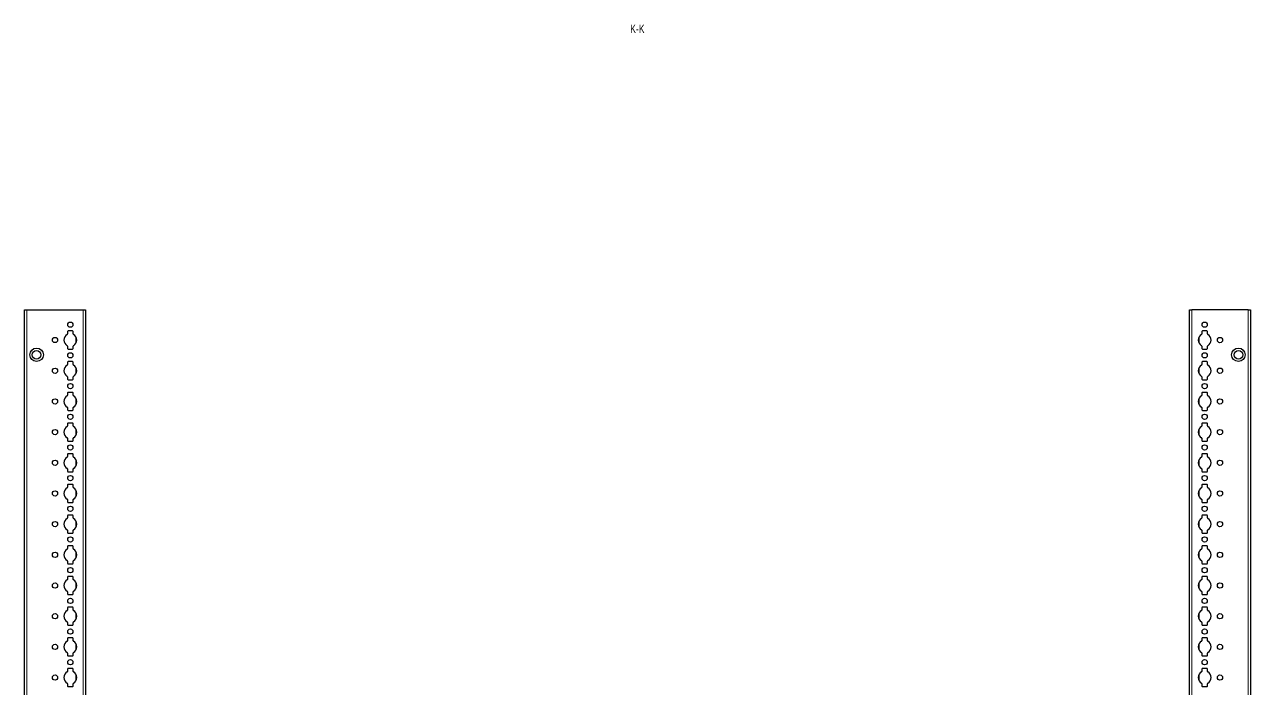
# Model space of a CAD drawing. Header units: millimetres. Extents: x -250 to 5425, y -2047 to 1452.
# Drawn here: x 4426 to 5425, y 584 to 1125 of the extents above; entities that cross this region are included whole.
import ezdxf

# ---------------------------------------------------------------- set-up
doc = ezdxf.new("R2010")
doc.units = ezdxf.units.MM
doc.layers.add('FORMAT', color=7, linetype='Continuous')
doc.styles.add('SLDTEXTSTYLE0', font='TXT', dxfattribs={"width": 0.75})

msp = doc.modelspace()

# ---------------------------------------------------------------- linework, layer by layer
at = {"color": 7, "linetype": 'Continuous', "lineweight": 25}
for p, q in [((4425.51, -1006.24), (4425.51, 892.76)), ((4425.51, 892.76), (4427.51, 892.76)), ((4427.51, 892.76), (4473.21, 892.76)), ((4473.21, 892.76), (4475.21, 892.76)), ((4475.21, 892.76), (4475.21, -1006.24)), ((5375.21, -1006.24), (5375.21, 892.76)), ((5375.21, 892.76), (5377.21, 892.76)), ((5422.91, 892.76), (5377.21, 892.76)), ((5422.91, 892.76), (5424.91, 892.76)), ((5424.91, 892.76), (5424.91, -1006.24)), ((4460.56, 875.16), (4460.56, 873.28)), ((4464.66, 875.66), (4461.06, 875.66)), ((4465.16, 873.28), (4465.16, 875.16)), ((5385.26, 875.16), (5385.26, 873.28)), ((5389.36, 875.66), (5385.76, 875.66)), ((5389.86, 873.28), (5389.86, 875.16)), ((4460.56, 863.23), (4460.56, 861.36)), ((4461.06, 860.86), (4464.66, 860.86)), ((4465.16, 861.36), (4465.16, 863.23)), ((5385.26, 863.23), (5385.26, 861.36)), ((5385.76, 860.86), (5389.36, 860.86)), ((5389.86, 861.36), (5389.86, 863.23)), ((4460.56, 850.16), (4460.56, 848.28)), ((4464.66, 850.66), (4461.06, 850.66)), ((4465.16, 848.28), (4465.16, 850.16)), ((5385.26, 850.16), (5385.26, 848.28)), ((5389.36, 850.66), (5385.76, 850.66)), ((5389.86, 848.28), (5389.86, 850.16)), ((4460.56, 838.23), (4460.56, 836.36)), ((4461.06, 835.86), (4464.66, 835.86)), ((4465.16, 836.36), (4465.16, 838.23)), ((5385.26, 838.23), (5385.26, 836.36)), ((5385.76, 835.86), (5389.36, 835.86)), ((5389.86, 836.36), (5389.86, 838.23)), ((4460.56, 825.16), (4460.56, 823.28)), ((4464.66, 825.66), (4461.06, 825.66)), ((4465.16, 823.28), (4465.16, 825.16)), ((5385.26, 825.16), (5385.26, 823.28)), ((5389.36, 825.66), (5385.76, 825.66)), ((5389.86, 823.28), (5389.86, 825.16)), ((4460.56, 813.23), (4460.56, 811.36)), ((4461.06, 810.86), (4464.66, 810.86)), ((4465.16, 811.36), (4465.16, 813.23)), ((5385.26, 813.23), (5385.26, 811.36)), ((5385.76, 810.86), (5389.36, 810.86)), ((5389.86, 811.36), (5389.86, 813.23)), ((4460.56, 800.16), (4460.56, 798.28)), ((4464.66, 800.66), (4461.06, 800.66)), ((4465.16, 798.28), (4465.16, 800.16)), ((5385.26, 800.16), (5385.26, 798.28)), ((5389.36, 800.66), (5385.76, 800.66)), ((5389.86, 798.28), (5389.86, 800.16)), ((4460.56, 788.23), (4460.56, 786.36)), ((4461.06, 785.86), (4464.66, 785.86)), ((4465.16, 786.36), (4465.16, 788.23)), ((5385.26, 788.23), (5385.26, 786.36)), ((5385.76, 785.86), (5389.36, 785.86)), ((5389.86, 786.36), (5389.86, 788.23)), ((4460.56, 775.16), (4460.56, 773.28)), ((4464.66, 775.66), (4461.06, 775.66)), ((4465.16, 773.28), (4465.16, 775.16)), ((5385.26, 775.16), (5385.26, 773.28)), ((5389.36, 775.66), (5385.76, 775.66)), ((5389.86, 773.28), (5389.86, 775.16)), ((4460.56, 763.23), (4460.56, 761.36)), ((4461.06, 760.86), (4464.66, 760.86)), ((4465.16, 761.36), (4465.16, 763.23)), ((5385.26, 763.23), (5385.26, 761.36)), ((5385.76, 760.86), (5389.36, 760.86)), ((5389.86, 761.36), (5389.86, 763.23)), ((4460.56, 750.16), (4460.56, 748.28)), ((4464.66, 750.66), (4461.06, 750.66)), ((4465.16, 748.28), (4465.16, 750.16)), ((5385.26, 750.16), (5385.26, 748.28)), ((5389.36, 750.66), (5385.76, 750.66)), ((5389.86, 748.28), (5389.86, 750.16)), ((4460.56, 738.23), (4460.56, 736.36)), ((4461.06, 735.86), (4464.66, 735.86)), ((4465.16, 736.36), (4465.16, 738.23)), ((5385.26, 738.23), (5385.26, 736.36)), ((5385.76, 735.86), (5389.36, 735.86)), ((5389.86, 736.36), (5389.86, 738.23)), ((4460.56, 725.16), (4460.56, 723.28)), ((4464.66, 725.66), (4461.06, 725.66)), ((4465.16, 723.28), (4465.16, 725.16)), ((5385.26, 725.16), (5385.26, 723.28)), ((5389.36, 725.66), (5385.76, 725.66)), ((5389.86, 723.28), (5389.86, 725.16)), ((4460.56, 713.23), (4460.56, 711.36)), ((4461.06, 710.86), (4464.66, 710.86)), ((4465.16, 711.36), (4465.16, 713.23)), ((5385.26, 713.23), (5385.26, 711.36)), ((5385.76, 710.86), (5389.36, 710.86)), ((5389.86, 711.36), (5389.86, 713.23)), ((4460.56, 700.16), (4460.56, 698.28)), ((4464.66, 700.66), (4461.06, 700.66)), ((4465.16, 698.28), (4465.16, 700.16)), ((5385.26, 700.16), (5385.26, 698.28)), ((5389.36, 700.66), (5385.76, 700.66)), ((5389.86, 698.28), (5389.86, 700.16)), ((4460.56, 688.23), (4460.56, 686.36)), ((4461.06, 685.86), (4464.66, 685.86)), ((4465.16, 686.36), (4465.16, 688.23)), ((5385.26, 688.23), (5385.26, 686.36)), ((5385.76, 685.86), (5389.36, 685.86)), ((5389.86, 686.36), (5389.86, 688.23)), ((4460.56, 675.16), (4460.56, 673.28)), ((4464.66, 675.66), (4461.06, 675.66)), ((4465.16, 673.28), (4465.16, 675.16)), ((5385.26, 675.16), (5385.26, 673.28)), ((5389.36, 675.66), (5385.76, 675.66)), ((5389.86, 673.28), (5389.86, 675.16)), ((4460.56, 663.23), (4460.56, 661.36)), ((4461.06, 660.86), (4464.66, 660.86)), ((4465.16, 661.36), (4465.16, 663.23)), ((5385.26, 663.23), (5385.26, 661.36)), ((5385.76, 660.86), (5389.36, 660.86)), ((5389.86, 661.36), (5389.86, 663.23)), ((4460.56, 650.16), (4460.56, 648.28)), ((4464.66, 650.66), (4461.06, 650.66)), ((4465.16, 648.28), (4465.16, 650.16)), ((5385.26, 650.16), (5385.26, 648.28)), ((5389.36, 650.66), (5385.76, 650.66)), ((5389.86, 648.28), (5389.86, 650.16)), ((4460.56, 638.23), (4460.56, 636.36)), ((4461.06, 635.86), (4464.66, 635.86)), ((4465.16, 636.36), (4465.16, 638.23)), ((5385.26, 638.23), (5385.26, 636.36)), ((5385.76, 635.86), (5389.36, 635.86)), ((5389.86, 636.36), (5389.86, 638.23)), ((4460.56, 625.16), (4460.56, 623.28)), ((4464.66, 625.66), (4461.06, 625.66)), ((4465.16, 623.28), (4465.16, 625.16)), ((5385.26, 625.16), (5385.26, 623.28)), ((5389.36, 625.66), (5385.76, 625.66)), ((5389.86, 623.28), (5389.86, 625.16)), ((4460.56, 613.23), (4460.56, 611.36)), ((4461.06, 610.86), (4464.66, 610.86)), ((4465.16, 611.36), (4465.16, 613.23)), ((5385.26, 613.23), (5385.26, 611.36)), ((5385.76, 610.86), (5389.36, 610.86)), ((5389.86, 611.36), (5389.86, 613.23)), ((4460.56, 600.16), (4460.56, 598.28)), ((4464.66, 600.66), (4461.06, 600.66)), ((4465.16, 598.28), (4465.16, 600.16)), ((5385.26, 600.16), (5385.26, 598.28)), ((5389.36, 600.66), (5385.76, 600.66)), ((5389.86, 598.28), (5389.86, 600.16)), ((4460.56, 588.23), (4460.56, 586.36)), ((4461.06, 585.86), (4464.66, 585.86)), ((4465.16, 586.36), (4465.16, 588.23)), ((5385.26, 588.23), (5385.26, 586.36)), ((5385.76, 585.86), (5389.36, 585.86)), ((5389.86, 586.36), (5389.86, 588.23))]:
    msp.add_line(p, q, dxfattribs=at)
at = {"color": 8, "linetype": 'Continuous', "lineweight": 18}
for p, q in [((4427.51, 892.76), (4427.51, -1006.24)), ((4473.21, -1006.24), (4473.21, 892.76)), ((5377.21, 892.76), (5377.21, -1006.24)), ((5422.91, -1006.24), (5422.91, 892.76)), ((4467.36, 865.55), (4467.36, 870.96)), ((5383.06, 870.96), (5383.06, 865.55)), ((4467.36, 840.55), (4467.36, 845.96)), ((5383.06, 845.96), (5383.06, 840.55)), ((4467.36, 815.55), (4467.36, 820.96)), ((5383.06, 820.96), (5383.06, 815.55)), ((4467.36, 790.55), (4467.36, 795.96)), ((5383.06, 795.96), (5383.06, 790.55)), ((4467.36, 765.55), (4467.36, 770.96)), ((5383.06, 770.96), (5383.06, 765.55)), ((4467.36, 740.55), (4467.36, 745.96)), ((5383.06, 745.96), (5383.06, 740.55)), ((4467.36, 715.55), (4467.36, 720.96)), ((5383.06, 720.96), (5383.06, 715.55)), ((4467.36, 690.55), (4467.36, 695.96)), ((5383.06, 695.96), (5383.06, 690.55)), ((4467.36, 665.55), (4467.36, 670.96)), ((5383.06, 670.96), (5383.06, 665.55)), ((4467.36, 640.55), (4467.36, 645.96)), ((5383.06, 645.96), (5383.06, 640.55)), ((4467.36, 615.55), (4467.36, 620.96)), ((5383.06, 620.96), (5383.06, 615.55)), ((4467.36, 590.55), (4467.36, 595.96)), ((5383.06, 595.96), (5383.06, 590.55))]:
    msp.add_line(p, q, dxfattribs=at)
at = {"color": 7, "linetype": 'Continuous', "lineweight": 25}
for centre, radius in [((4462.86, 880.76), 2.12), ((5387.56, 880.76), 2.12), ((4450.36, 868.26), 2.12), ((5400.06, 868.26), 2.13), ((4435.36, 856.26), 5.5), ((4435.36, 856.26), 3.5), ((5415.06, 856.26), 5.5), ((5415.06, 856.26), 3.5), ((4462.86, 855.76), 2.12), ((5387.56, 855.76), 2.12), ((4450.36, 843.26), 2.12), ((5400.06, 843.26), 2.13), ((4462.86, 830.76), 2.12), ((5387.56, 830.76), 2.12), ((4450.36, 818.26), 2.12), ((5400.06, 818.26), 2.13), ((4462.86, 805.76), 2.12), ((5387.56, 805.76), 2.12), ((4450.36, 793.26), 2.12), ((5400.06, 793.26), 2.13), ((4462.86, 780.76), 2.12), ((5387.56, 780.76), 2.12), ((4450.36, 768.26), 2.12), ((5400.06, 768.26), 2.13), ((4462.86, 755.76), 2.12), ((5387.56, 755.76), 2.12), ((4450.36, 743.26), 2.12), ((5400.06, 743.26), 2.13), ((4462.86, 730.76), 2.12), ((5387.56, 730.76), 2.12), ((4450.36, 718.26), 2.12), ((5400.06, 718.26), 2.13), ((4462.86, 705.76), 2.12), ((5387.56, 705.76), 2.12), ((4450.36, 693.26), 2.12), ((5400.06, 693.26), 2.13), ((4462.86, 680.76), 2.12), ((5387.56, 680.76), 2.12), ((4450.36, 668.26), 2.12), ((5400.06, 668.26), 2.13), ((4462.86, 655.76), 2.12), ((5387.56, 655.76), 2.12), ((4450.36, 643.26), 2.12), ((5400.06, 643.26), 2.13), ((4462.86, 630.76), 2.12), ((5387.56, 630.76), 2.12), ((4450.36, 618.26), 2.12), ((5400.06, 618.26), 2.13), ((4462.86, 605.76), 2.12), ((5387.56, 605.76), 2.12), ((4450.36, 593.26), 2.12), ((5400.06, 593.26), 2.13)]:
    msp.add_circle(centre, radius, dxfattribs=at)
for centre, radius, start, end in [((4462.86, 868.26), 5.25, 119.14074, 240.85926), ((4460.06, 873.28), 0.5, 299.14074, 0), ((4461.06, 875.16), 0.5, 90, 180), ((4464.66, 875.16), 0.5, 0, 90), ((4465.66, 873.28), 0.5, 180, 240.85926), ((4462.86, 868.26), 5.25, 299.14074, 60.85926), ((5387.56, 868.26), 5.25, 119.14074, 240.85926), ((5384.76, 873.28), 0.5, 299.14074, 0), ((5385.76, 875.16), 0.5, 90, 180), ((5389.36, 875.16), 0.5, 0, 90), ((5390.36, 873.28), 0.5, 180, 240.85926), ((5387.56, 868.26), 5.25, 299.14074, 60.85926), ((4460.06, 863.23), 0.5, 0, 60.85926), ((4461.06, 861.36), 0.5, 180, 270), ((4464.66, 861.36), 0.5, 270, 0), ((4465.66, 863.23), 0.5, 119.14074, 180), ((5384.76, 863.23), 0.5, 0, 60.85926), ((5385.76, 861.36), 0.5, 180, 270), ((5389.36, 861.36), 0.5, 270, 0), ((5390.36, 863.23), 0.5, 119.14074, 180), ((4461.06, 850.16), 0.5, 90, 180), ((4464.66, 850.16), 0.5, 0, 90), ((5385.76, 850.16), 0.5, 90, 180), ((5389.36, 850.16), 0.5, 0, 90), ((4462.86, 843.26), 5.25, 119.14074, 240.85926), ((4460.06, 848.28), 0.5, 299.14074, 0), ((4465.66, 848.28), 0.5, 180, 240.85926), ((4462.86, 843.26), 5.25, 299.14074, 60.85926), ((5387.56, 843.26), 5.25, 119.14074, 240.85926), ((5384.76, 848.28), 0.5, 299.14074, 0), ((5390.36, 848.28), 0.5, 180, 240.85926), ((5387.56, 843.26), 5.25, 299.14074, 60.85926), ((4460.06, 838.23), 0.5, 0, 60.85926), ((4461.06, 836.36), 0.5, 180, 270), ((4464.66, 836.36), 0.5, 270, 0), ((4465.66, 838.23), 0.5, 119.14074, 180), ((5384.76, 838.23), 0.5, 0, 60.85926), ((5385.76, 836.36), 0.5, 180, 270), ((5389.36, 836.36), 0.5, 270, 0), ((5390.36, 838.23), 0.5, 119.14074, 180), ((4462.86, 818.26), 5.25, 119.14074, 240.85926), ((4460.06, 823.28), 0.5, 299.14074, 0), ((4461.06, 825.16), 0.5, 90, 180), ((4464.66, 825.16), 0.5, 0, 90), ((4465.66, 823.28), 0.5, 180, 240.85926), ((4462.86, 818.26), 5.25, 299.14074, 60.85926), ((5387.56, 818.26), 5.25, 119.14074, 240.85926), ((5384.76, 823.28), 0.5, 299.14074, 0), ((5385.76, 825.16), 0.5, 90, 180), ((5389.36, 825.16), 0.5, 0, 90), ((5390.36, 823.28), 0.5, 180, 240.85926), ((5387.56, 818.26), 5.25, 299.14074, 60.85926), ((4460.06, 813.23), 0.5, 0, 60.85926), ((4461.06, 811.36), 0.5, 180, 270), ((4464.66, 811.36), 0.5, 270, 0), ((4465.66, 813.23), 0.5, 119.14074, 180), ((5384.76, 813.23), 0.5, 0, 60.85926), ((5385.76, 811.36), 0.5, 180, 270), ((5389.36, 811.36), 0.5, 270, 0), ((5390.36, 813.23), 0.5, 119.14074, 180), ((4461.06, 800.16), 0.5, 90, 180), ((4464.66, 800.16), 0.5, 0, 90), ((5385.76, 800.16), 0.5, 90, 180), ((5389.36, 800.16), 0.5, 0, 90), ((4462.86, 793.26), 5.25, 119.14074, 240.85926), ((4460.06, 798.28), 0.5, 299.14074, 0), ((4465.66, 798.28), 0.5, 180, 240.85926), ((4462.86, 793.26), 5.25, 299.14074, 60.85926), ((5387.56, 793.26), 5.25, 119.14074, 240.85926), ((5384.76, 798.28), 0.5, 299.14074, 0), ((5390.36, 798.28), 0.5, 180, 240.85926), ((5387.56, 793.26), 5.25, 299.14074, 60.85926), ((4460.06, 788.23), 0.5, 0, 60.85926), ((4461.06, 786.36), 0.5, 180, 270), ((4464.66, 786.36), 0.5, 270, 0), ((4465.66, 788.23), 0.5, 119.14074, 180), ((5384.76, 788.23), 0.5, 0, 60.85926), ((5385.76, 786.36), 0.5, 180, 270), ((5389.36, 786.36), 0.5, 270, 0), ((5390.36, 788.23), 0.5, 119.14074, 180), ((4462.86, 768.26), 5.25, 119.14074, 240.85926), ((4460.06, 773.28), 0.5, 299.14074, 0), ((4461.06, 775.16), 0.5, 90, 180), ((4464.66, 775.16), 0.5, 0, 90), ((4465.66, 773.28), 0.5, 180, 240.85926), ((4462.86, 768.26), 5.25, 299.14074, 60.85926), ((5387.56, 768.26), 5.25, 119.14074, 240.85926), ((5384.76, 773.28), 0.5, 299.14074, 0), ((5385.76, 775.16), 0.5, 90, 180), ((5389.36, 775.16), 0.5, 0, 90), ((5390.36, 773.28), 0.5, 180, 240.85926), ((5387.56, 768.26), 5.25, 299.14074, 60.85926), ((4460.06, 763.23), 0.5, 0, 60.85926), ((4461.06, 761.36), 0.5, 180, 270), ((4464.66, 761.36), 0.5, 270, 0), ((4465.66, 763.23), 0.5, 119.14074, 180), ((5384.76, 763.23), 0.5, 0, 60.85926), ((5385.76, 761.36), 0.5, 180, 270), ((5389.36, 761.36), 0.5, 270, 0), ((5390.36, 763.23), 0.5, 119.14074, 180), ((4461.06, 750.16), 0.5, 90, 180), ((4464.66, 750.16), 0.5, 0, 90), ((5385.76, 750.16), 0.5, 90, 180), ((5389.36, 750.16), 0.5, 0, 90), ((4462.86, 743.26), 5.25, 119.14074, 240.85926), ((4460.06, 748.28), 0.5, 299.14074, 0), ((4465.66, 748.28), 0.5, 180, 240.85926), ((4462.86, 743.26), 5.25, 299.14074, 60.85926), ((5387.56, 743.26), 5.25, 119.14074, 240.85926), ((5384.76, 748.28), 0.5, 299.14074, 0), ((5390.36, 748.28), 0.5, 180, 240.85926), ((5387.56, 743.26), 5.25, 299.14074, 60.85926), ((4460.06, 738.23), 0.5, 0, 60.85926), ((4461.06, 736.36), 0.5, 180, 270), ((4464.66, 736.36), 0.5, 270, 0), ((4465.66, 738.23), 0.5, 119.14074, 180), ((5384.76, 738.23), 0.5, 0, 60.85926), ((5385.76, 736.36), 0.5, 180, 270), ((5389.36, 736.36), 0.5, 270, 0), ((5390.36, 738.23), 0.5, 119.14074, 180), ((4462.86, 718.26), 5.25, 119.14074, 240.85926), ((4460.06, 723.28), 0.5, 299.14074, 0), ((4461.06, 725.16), 0.5, 90, 180), ((4464.66, 725.16), 0.5, 0, 90), ((4465.66, 723.28), 0.5, 180, 240.85926), ((4462.86, 718.26), 5.25, 299.14074, 60.85926), ((5387.56, 718.26), 5.25, 119.14074, 240.85926), ((5384.76, 723.28), 0.5, 299.14074, 0), ((5385.76, 725.16), 0.5, 90, 180), ((5389.36, 725.16), 0.5, 0, 90), ((5390.36, 723.28), 0.5, 180, 240.85926), ((5387.56, 718.26), 5.25, 299.14074, 60.85926), ((4460.06, 713.23), 0.5, 0, 60.85926), ((4461.06, 711.36), 0.5, 180, 270), ((4464.66, 711.36), 0.5, 270, 0), ((4465.66, 713.23), 0.5, 119.14074, 180), ((5384.76, 713.23), 0.5, 0, 60.85926), ((5385.76, 711.36), 0.5, 180, 270), ((5389.36, 711.36), 0.5, 270, 0), ((5390.36, 713.23), 0.5, 119.14074, 180), ((4461.06, 700.16), 0.5, 90, 180), ((4464.66, 700.16), 0.5, 0, 90), ((5385.76, 700.16), 0.5, 90, 180), ((5389.36, 700.16), 0.5, 0, 90), ((4462.86, 693.26), 5.25, 119.14074, 240.85926), ((4460.06, 698.28), 0.5, 299.14074, 0), ((4465.66, 698.28), 0.5, 180, 240.85926), ((4462.86, 693.26), 5.25, 299.14074, 60.85926), ((5387.56, 693.26), 5.25, 119.14074, 240.85926), ((5384.76, 698.28), 0.5, 299.14074, 0), ((5390.36, 698.28), 0.5, 180, 240.85926), ((5387.56, 693.26), 5.25, 299.14074, 60.85926), ((4460.06, 688.23), 0.5, 0, 60.85926), ((4461.06, 686.36), 0.5, 180, 270), ((4464.66, 686.36), 0.5, 270, 0), ((4465.66, 688.23), 0.5, 119.14074, 180), ((5384.76, 688.23), 0.5, 0, 60.85926), ((5385.76, 686.36), 0.5, 180, 270), ((5389.36, 686.36), 0.5, 270, 0), ((5390.36, 688.23), 0.5, 119.14074, 180), ((4462.86, 668.26), 5.25, 119.14074, 240.85926), ((4460.06, 673.28), 0.5, 299.14074, 0), ((4461.06, 675.16), 0.5, 90, 180), ((4464.66, 675.16), 0.5, 0, 90), ((4465.66, 673.28), 0.5, 180, 240.85926), ((4462.86, 668.26), 5.25, 299.14074, 60.85926), ((5387.56, 668.26), 5.25, 119.14074, 240.85926), ((5384.76, 673.28), 0.5, 299.14074, 0), ((5385.76, 675.16), 0.5, 90, 180), ((5389.36, 675.16), 0.5, 0, 90), ((5390.36, 673.28), 0.5, 180, 240.85926), ((5387.56, 668.26), 5.25, 299.14074, 60.85926), ((4460.06, 663.23), 0.5, 0, 60.85926), ((4461.06, 661.36), 0.5, 180, 270), ((4464.66, 661.36), 0.5, 270, 0), ((4465.66, 663.23), 0.5, 119.14074, 180), ((5384.76, 663.23), 0.5, 0, 60.85926), ((5385.76, 661.36), 0.5, 180, 270), ((5389.36, 661.36), 0.5, 270, 0), ((5390.36, 663.23), 0.5, 119.14074, 180), ((4461.06, 650.16), 0.5, 90, 180), ((4464.66, 650.16), 0.5, 0, 90), ((5385.76, 650.16), 0.5, 90, 180), ((5389.36, 650.16), 0.5, 0, 90), ((4462.86, 643.26), 5.25, 119.14074, 240.85926), ((4460.06, 648.28), 0.5, 299.14074, 0), ((4465.66, 648.28), 0.5, 180, 240.85926), ((4462.86, 643.26), 5.25, 299.14074, 60.85926), ((5387.56, 643.26), 5.25, 119.14074, 240.85926), ((5384.76, 648.28), 0.5, 299.14074, 0), ((5390.36, 648.28), 0.5, 180, 240.85926), ((5387.56, 643.26), 5.25, 299.14074, 60.85926), ((4460.06, 638.23), 0.5, 0, 60.85926), ((4461.06, 636.36), 0.5, 180, 270), ((4464.66, 636.36), 0.5, 270, 0), ((4465.66, 638.23), 0.5, 119.14074, 180), ((5384.76, 638.23), 0.5, 0, 60.85926), ((5385.76, 636.36), 0.5, 180, 270), ((5389.36, 636.36), 0.5, 270, 0), ((5390.36, 638.23), 0.5, 119.14074, 180), ((4462.86, 618.26), 5.25, 119.14074, 240.85926), ((4460.06, 623.28), 0.5, 299.14074, 0), ((4461.06, 625.16), 0.5, 90, 180), ((4464.66, 625.16), 0.5, 0, 90), ((4465.66, 623.28), 0.5, 180, 240.85926), ((4462.86, 618.26), 5.25, 299.14074, 60.85926), ((5387.56, 618.26), 5.25, 119.14074, 240.85926), ((5384.76, 623.28), 0.5, 299.14074, 0), ((5385.76, 625.16), 0.5, 90, 180), ((5389.36, 625.16), 0.5, 0, 90), ((5390.36, 623.28), 0.5, 180, 240.85926), ((5387.56, 618.26), 5.25, 299.14074, 60.85926), ((4460.06, 613.23), 0.5, 0, 60.85926), ((4461.06, 611.36), 0.5, 180, 270), ((4464.66, 611.36), 0.5, 270, 0), ((4465.66, 613.23), 0.5, 119.14074, 180), ((5384.76, 613.23), 0.5, 0, 60.85926), ((5385.76, 611.36), 0.5, 180, 270), ((5389.36, 611.36), 0.5, 270, 0), ((5390.36, 613.23), 0.5, 119.14074, 180), ((4461.06, 600.16), 0.5, 90, 180), ((4464.66, 600.16), 0.5, 0, 90), ((5385.76, 600.16), 0.5, 90, 180), ((5389.36, 600.16), 0.5, 0, 90), ((4462.86, 593.26), 5.25, 119.14074, 240.85926), ((4460.06, 598.28), 0.5, 299.14074, 0), ((4465.66, 598.28), 0.5, 180, 240.85926), ((4462.86, 593.26), 5.25, 299.14074, 60.85926), ((5387.56, 593.26), 5.25, 119.14074, 240.85926), ((5384.76, 598.28), 0.5, 299.14074, 0), ((5390.36, 598.28), 0.5, 180, 240.85926), ((5387.56, 593.26), 5.25, 299.14074, 60.85926), ((4460.06, 588.23), 0.5, 0, 60.85926), ((4461.06, 586.36), 0.5, 180, 270), ((4464.66, 586.36), 0.5, 270, 0), ((4465.66, 588.23), 0.5, 119.14074, 180), ((5384.76, 588.23), 0.5, 0, 60.85926), ((5385.76, 586.36), 0.5, 180, 270), ((5389.36, 586.36), 0.5, 270, 0), ((5390.36, 588.23), 0.5, 119.14074, 180)]:
    msp.add_arc(centre, radius, start, end, dxfattribs=at)

# ---------------------------------------------------------------- texts
at = {"layer": 'FORMAT', "insert": (4925.15, 1125.35), "char_height": 7, "attachment_point": 2, "style": 'SLDTEXTSTYLE0'}
msp.add_mtext('K-K', dxfattribs=at)

doc.saveas('drawing.dxf')
